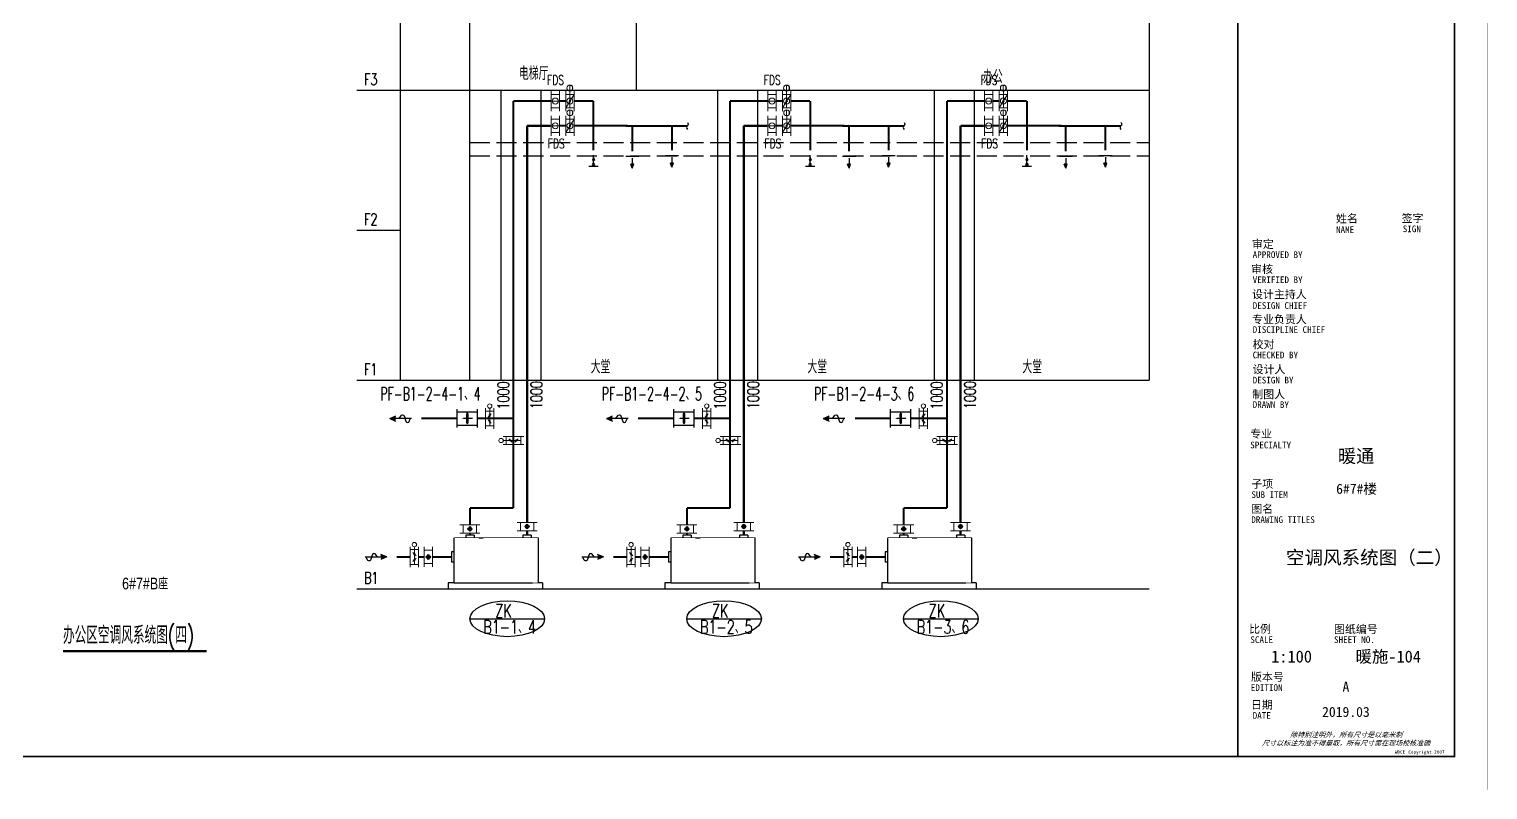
# Model space of a CAD drawing. Extents: x -778003 to -147913, y -2164908 to -814216.
# Drawn here: x -443770 to -400023, y -1169657 to -1146847 of the extents above; entities that cross this region are included whole.
import ezdxf
from ezdxf.enums import TextEntityAlignment as Align

# ---------------------------------------------------------------- set-up
doc = ezdxf.new("R2010")
doc.units = 0
doc.header["$LTSCALE"] = 1000
doc.header["$MEASUREMENT"] = 0
doc.linetypes.add('虚线B', pattern=[0.8, 0.6, -0.2])
doc.layers.get('0').update_dxf_attribs({"linetype": 'CONTINUOUS'})
for name, color, linetype in [('AC-DIM', 3, 'CONTINUOUS'), ('ACS_COM', 7, 'CONTINUOUS'), ('ACS_空调机组', 2, 'CONTINUOUS'), ('DIM_SYMB', 3, 'CONTINUOUS'), ('DUCT-排风标注', 3, 'CONTINUOUS'), ('EQUIP', 2, 'CONTINUOUS'), ('H-DIM-设备', 3, 'CONTINUOUS'), ('字', 7, 'CONTINUOUS')]:
    doc.layers.add(name, color=color, linetype=linetype)
for name, color, linetype, lineweight in [('ACS_FG_FL', 7, 'CONTINUOUS', 15), ('ACS_FG_FM', 7, 'CONTINUOUS', 15), ('H-辅助', 7, 'CONTINUOUS', 20)]:
    doc.layers.add(name, color=color, linetype=linetype, lineweight=lineweight)
doc.styles.add('$0$华文细黑', font='STXIHEI.TTF', dxfattribs={"height": 10})
doc.styles.add('GB-100', font='ROS', dxfattribs={"width": 0.8, "height": 300, "bigfont": 'JD'})
doc.styles.add('JD', font='ROMANS2.shx', dxfattribs={"width": 0.7, "bigfont": 'HZDF2.shx'})
doc.styles.add('华文细黑', font='STXIHEI.TTF', dxfattribs={"height": 10})

# ---------------------------------------------------------------- blocks, each defined once
blk = doc.blocks.new('3.5A')
at = {"layer": 'ACS_COM', "color": 4, "ltscale": 3}
for p, q in [((441886, 64577), (441886, 65128)), ((441886, 65048), (442496, 65048)), ((442496, 64576), (442496, 65127)), ((441886, 64654), (442496, 64654))]:
    blk.add_line(p, q, dxfattribs=at)
at = {"layer": 'ACS_COM'}
blk.add_line((442075, 64857), (442345, 64857), dxfattribs=at)
blk.add_lwpolyline([(442014, 64857, 0, 25, 0), (442075, 64857, 75, 75, 0)], format="xyseb", dxfattribs=at)
at = {"layer": 'ACS_COM', "color": 4, "ltscale": 3}
for centre, radius, start, end in [((442395, 64937), 231, 172.05, 180), ((442395, 64937), 231, 180, 187.95), ((442395, 64776), 231, 172.05, 180), ((442395, 64776), 231, 180, 187.95), ((442293, 64951), 128, 161.3686, 172.05), ((442293, 64923), 128, 187.95, 198.6314), ((442293, 64790), 128, 161.3686, 172.05), ((442230, 64973), 60.9, 140.8563, 161.3686), ((442230, 64901), 60.9, 198.6314, 219.1437), ((442230, 64812), 60.9, 140.8563, 161.3686), ((442190, 65005), 10.5, 90, 140.8563), ((442190, 64870), 10.5, 219.1437, 270), ((442190, 64844), 10.5, 90, 140.8563), ((442190, 65005), 10.5, 39.1437, 90), ((442190, 64870), 10.5, 270, 320.8563), ((442190, 64844), 10.5, 39.1437, 90), ((442151, 64973), 60.9, 18.6314, 39.1437), ((442151, 64901), 60.9, 320.8563, 341.3686), ((442151, 64812), 60.9, 18.6314, 39.1437), ((442088, 64951), 128, 7.95, 18.6314), ((442088, 64923), 128, 341.3686, 352.05), ((442088, 64790), 128, 7.95, 18.6314), ((441986, 64937), 231, 0, 7.95), ((441986, 64937), 231, 352.05, 0), ((441986, 64776), 231, 0, 7.95), ((441986, 64776), 231, 352.05, 0), ((442293, 64762), 128, 187.95, 198.6314), ((442230, 64740), 60.9, 198.6314, 219.1437), ((442190, 64708), 10.5, 219.1437, 270), ((442190, 64708), 10.5, 270, 320.8563), ((442151, 64740), 60.9, 320.8563, 341.3686), ((442088, 64762), 128, 341.3686, 352.05)]:
    blk.add_arc(centre, radius, start, end, dxfattribs=at)
blk = doc.blocks.new('WDCE Copyright200X')
at = {"const_width": 0.016}
blk.add_lwpolyline([(-10.6, 1.26, 1), (-11.4, 1.26, 1)], format="xyb", close=True, dxfattribs=at)
at = {"style": '华文细黑'}
for s, p in [('WDCE ', (-11.46, 0.5)), ('     Copyright ', (-3.51, 0.5))]:
    blk.add_text(s, height=1, dxfattribs=at).set_placement(p, align=Align.BOTTOM_RIGHT)
blk.add_text('c', height=0.6, dxfattribs=at).set_placement((-11.04, 1.35), align=Align.MIDDLE_CENTER)
blk.add_attdef('200X', text='', height=1, dxfattribs=at).set_placement((-0.45, 0.5), align=Align.BOTTOM_RIGHT)
blk = doc.blocks.new('A1')
for points, const_width in [([(-584266, -1025182), (-500166, -1025182), (-500166, -965782), (-584266, -965782)], 5), ([(-507666, -966782), (-581766, -966782), (-581766, -1024182), (-507666, -1024182)], 50), ([(-507666, -1024182), (-501166, -1024182), (-501166, -974132), (-507666, -974132)], 50)]:
    blk.add_lwpolyline(points, close=True, dxfattribs=dict(const_width=const_width))
at = {"const_width": 5}
for points in [[(-507416, -1002408), (-501416, -1002408)], [(-507416, -1013856), (-501416, -1013856), (-501416, -1007856), (-507416, -1007856), (-507416, -1013856)], [(-504916, -1007856), (-504916, -1013856)], [(-503166, -1007856), (-503166, -1013856)], [(-507416, -1008606), (-501416, -1008606)], [(-507416, -1009356), (-501416, -1009356)], [(-507416, -1010106), (-501416, -1010106)], [(-507416, -1010856), (-501416, -1010856)], [(-507416, -1011606), (-501416, -1011606)], [(-507416, -1012356), (-501416, -1012356)], [(-507416, -1013106), (-501416, -1013106)], [(-507416, -1014332), (-501416, -1014332), (-501416, -1023182), (-507416, -1023182), (-507416, -1014332)], [(-507416, -1015832), (-501416, -1015832)], [(-507416, -1016582), (-501416, -1016582)], [(-507416, -1020182), (-501416, -1020182)], [(-504916, -1020182), (-504916, -1021582)], [(-507416, -1021582), (-501416, -1021582)], [(-507416, -1022382), (-501416, -1022382)], [(-542216, -1025182), (-542216, -1024982)]]:
    blk.add_lwpolyline(points, dxfattribs=at)
at = {"xscale": 100, "yscale": 100, "zscale": 100}
blk.add_blockref('WDCE Copyright200X', (-501416, -1024182), dxfattribs=at).add_auto_attribs({'200X': '2007'})
at = {"style": '华文细黑'}
for s, height, p in [('姓名', 240, (-504717, -1007934)), ('签字', 240, (-502747, -1007925)), ('NAME', 200, (-504716, -1008286)), ('SIGN', 200, (-502716, -1008262)), ('审定', 240, (-507239, -1008701)), ('APPROVED BY', 200, (-507216, -1009038)), ('审核', 240, (-507262, -1009452)), ('VERIFIED BY', 200, (-507216, -1009790)), ('设计主持人', 240, (-507234, -1010206)), ('专业负责人', 240, (-507233, -1010956)), ('DESIGN CHIEF', 200, (-507216, -1010563)), ('DISCIPLINE CHIEF', 200, (-507216, -1011283)), ('校对', 240, (-507216, -1011706)), ('CHECKED BY', 200, (-507216, -1012045)), ('设计人', 240, (-507216, -1012456)), ('制图人', 240, (-507227, -1013206)), ('DESIGN BY', 200, (-507216, -1012799)), ('DRAWN BY', 200, (-507216, -1013532)), ('专业', 240, (-507289, -1014389)), ('SPECIALTY', 200, (-507289, -1014744)), ('SUB ITEM', 200, (-507254, -1016232)), ('子项', 240, (-507254, -1015890)), ('图名', 240, (-507257, -1016641)), ('DRAWING TITLES', 200, (-507257, -1016982)), ('比例', 240, (-507322, -1020240)), ('SCALE', 200, (-507285, -1020582)), ('SHEET NO.', 200, (-504777, -1020582)), ('图纸编号', 240, (-504777, -1020249)), ('版本号', 240, (-507267, -1021679)), ('EDITION', 200, (-507272, -1022021)), ('日期', 240, (-507267, -1022514)), ('DATE', 200, (-507216, -1022855))]:
    blk.add_text(s, height=height, dxfattribs=at).set_placement(p, align=Align.TOP_LEFT)
at = {"color": 4, "style": '华文细黑'}
for s, p in [('A', (-504420, -1022241)), ('2019.03', (-504420, -1022997))]:
    blk.add_text(s, height=300, dxfattribs=at).set_placement(p, align=Align.CENTER)
at = {"style": '华文细黑', "oblique": 20}
for s, p in [('除特别注明外，所有尺寸是以毫米制', (-504416, -1023532)), ('尺寸以标注为准不得量取，所有尺寸需在现场校核准确', (-504416, -1023782))]:
    blk.add_text(s, height=150, dxfattribs=at).set_placement(p, align=Align.MIDDLE_CENTER)

msp = doc.modelspace()

# ---------------------------------------------------------------- linework, layer by layer
for p, q in [((-430549.1, -1157376.2), (-430549.1, -1115075.7)), ((-433939.8, -1148676.1), (-432645.2, -1148676.1)), ((-432645.2, -1148676.1), (-430549.1, -1148676.1)), ((-429623.6, -1148676.1), (-429623.6, -1157376.2)), ((-428423.6, -1148676.1), (-428423.6, -1157376.2)), ((-423123.6, -1148676.1), (-423123.6, -1157376.2)), ((-421923.6, -1148676.1), (-421923.6, -1157376.2)), ((-416623.6, -1148676.1), (-416623.6, -1157376.2)), ((-415423.6, -1148676.1), (-415423.6, -1157376.2)), ((-433939.8, -1152876.1), (-432645.2, -1152876.1)), ((-433939.8, -1157376.2), (-432645.2, -1157376.2)), ((-433939.8, -1163626.2), (-432645.2, -1163626.2))]:
    msp.add_line(p, q)
at = {"linetype": 'Continuous'}
for p, q in [((-425480.3, -1150670.5), (-425873.1, -1150670.5)), ((-425636.1, -1150896.4), (-425726.2, -1150896.4)), ((-425681.2, -1151016.5), (-425726.2, -1150896.4)), ((-425681.2, -1150716.4), (-425681.2, -1151016.5)), ((-425681.2, -1151016.5), (-425636.1, -1150896.4)), ((-425681.2, -1151016.5), (-425636.1, -1150896.4)), ((-424293.1, -1150642.2), (-424685.8, -1150642.2)), ((-424493.9, -1150988.1), (-424539, -1150868.1)), ((-424448.9, -1150868.1), (-424539, -1150868.1)), ((-424493.9, -1150688), (-424493.9, -1150988.1)), ((-424493.9, -1150988.1), (-424448.9, -1150868.1)), ((-424493.9, -1150988.1), (-424448.9, -1150868.1)), ((-418980.3, -1150670.5), (-419373.1, -1150670.5)), ((-419136.1, -1150896.4), (-419226.2, -1150896.4)), ((-419181.2, -1151016.5), (-419226.2, -1150896.4)), ((-419181.2, -1150716.4), (-419181.2, -1151016.5)), ((-419181.2, -1151016.5), (-419136.1, -1150896.4)), ((-419181.2, -1151016.5), (-419136.1, -1150896.4)), ((-417793.1, -1150642.2), (-418185.8, -1150642.2)), ((-417993.9, -1150988.1), (-418039, -1150868.1)), ((-417948.9, -1150868.1), (-418039, -1150868.1)), ((-417993.9, -1150688), (-417993.9, -1150988.1)), ((-417993.9, -1150988.1), (-417948.9, -1150868.1)), ((-417993.9, -1150988.1), (-417948.9, -1150868.1)), ((-412480.3, -1150670.5), (-412873.1, -1150670.5)), ((-412636.1, -1150896.4), (-412726.2, -1150896.4)), ((-412681.2, -1151016.5), (-412726.2, -1150896.4)), ((-412681.2, -1150716.4), (-412681.2, -1151016.5)), ((-412681.2, -1151016.5), (-412636.1, -1150896.4)), ((-412681.2, -1151016.5), (-412636.1, -1150896.4)), ((-411293.1, -1150642.2), (-411685.8, -1150642.2)), ((-411493.9, -1150988.1), (-411539, -1150868.1)), ((-411448.9, -1150868.1), (-411539, -1150868.1)), ((-411493.9, -1150688), (-411493.9, -1150988.1)), ((-411493.9, -1150988.1), (-411448.9, -1150868.1)), ((-411493.9, -1150988.1), (-411448.9, -1150868.1))]:
    msp.add_line(p, q, dxfattribs=at)
at = {"color": 5}
for p, q in [((-432603.5, -1158422.6), (-432569.4, -1158414.1)), ((-432569.4, -1158414.1), (-432535.4, -1158425.4)), ((-426103.5, -1158422.6), (-426069.4, -1158414.1)), ((-426069.4, -1158414.1), (-426035.4, -1158425.4)), ((-419603.5, -1158422.6), (-419569.4, -1158414.1)), ((-419569.4, -1158414.1), (-419535.4, -1158425.4)), ((-432952.1, -1158520.2), (-432779.3, -1158599.6)), ((-432948.2, -1158520.2), (-432775.3, -1158440.9)), ((-432305.2, -1158520.2), (-432948.2, -1158520.2)), ((-432674.1, -1158520.2), (-432603.5, -1158422.6)), ((-432535.4, -1158425.4), (-432505.7, -1158496.4)), ((-432505.7, -1158496.4), (-432503.5, -1158511.4)), ((-432503.5, -1158511.4), (-432488.3, -1158561.6)), ((-432488.3, -1158561.6), (-432453.1, -1158631.3)), ((-432453.1, -1158631.3), (-432416.2, -1158639.8)), ((-432416.2, -1158639.8), (-432387.8, -1158628.4)), ((-432387.8, -1158628.4), (-432373.6, -1158608.6)), ((-432373.6, -1158608.6), (-432339.4, -1158532.6)), ((-432339.4, -1158532.6), (-432336.9, -1158520.2)), ((-426452.1, -1158520.2), (-426279.3, -1158599.6)), ((-426448.2, -1158520.2), (-426275.3, -1158440.9)), ((-425805.2, -1158520.2), (-426448.2, -1158520.2)), ((-426174.1, -1158520.2), (-426103.5, -1158422.6)), ((-426035.4, -1158425.4), (-426005.7, -1158496.4)), ((-426005.7, -1158496.4), (-426003.5, -1158511.4)), ((-426003.5, -1158511.4), (-425988.3, -1158561.6)), ((-425988.3, -1158561.6), (-425953.1, -1158631.3)), ((-425953.1, -1158631.3), (-425916.2, -1158639.8)), ((-425916.2, -1158639.8), (-425887.8, -1158628.4)), ((-425887.8, -1158628.4), (-425873.6, -1158608.6)), ((-425873.6, -1158608.6), (-425839.4, -1158532.6)), ((-425839.4, -1158532.6), (-425836.9, -1158520.2)), ((-419952.1, -1158520.2), (-419779.3, -1158599.6)), ((-419948.2, -1158520.2), (-419775.3, -1158440.9)), ((-419305.2, -1158520.2), (-419948.2, -1158520.2)), ((-419674.1, -1158520.2), (-419603.5, -1158422.6)), ((-419535.4, -1158425.4), (-419505.7, -1158496.4)), ((-419505.7, -1158496.4), (-419503.5, -1158511.4)), ((-419503.5, -1158511.4), (-419488.3, -1158561.6)), ((-419488.3, -1158561.6), (-419453.1, -1158631.3)), ((-419453.1, -1158631.3), (-419416.2, -1158639.8)), ((-419416.2, -1158639.8), (-419387.8, -1158628.4)), ((-419387.8, -1158628.4), (-419373.6, -1158608.6)), ((-419373.6, -1158608.6), (-419339.4, -1158532.6)), ((-419339.4, -1158532.6), (-419336.9, -1158520.2))]:
    msp.add_line(p, q, dxfattribs=at)
at = {"color": 3}
for p, q in [((-433694.7, -1162675.1), (-433051.7, -1162675.1)), ((-433660.5, -1162687.4), (-433663, -1162675.1)), ((-433626.3, -1162763.4), (-433660.5, -1162687.4)), ((-433612.1, -1162783.3), (-433626.3, -1162763.4)), ((-433583.7, -1162794.6), (-433612.1, -1162783.3)), ((-433546.8, -1162786.1), (-433583.7, -1162794.6)), ((-433511.5, -1162716.5), (-433546.8, -1162786.1)), ((-433496.4, -1162666.2), (-433511.5, -1162716.5)), ((-433494.2, -1162651.3), (-433496.4, -1162666.2)), ((-433464.5, -1162580.2), (-433494.2, -1162651.3)), ((-433430.4, -1162568.9), (-433464.5, -1162580.2)), ((-433396.4, -1162577.4), (-433430.4, -1162568.9)), ((-433325.8, -1162675.1), (-433396.4, -1162577.4)), ((-433051.7, -1162675.1), (-433224.6, -1162595.7)), ((-433047.7, -1162675.1), (-433220.6, -1162754.4)), ((-427194.7, -1162675.1), (-426551.7, -1162675.1)), ((-427160.5, -1162687.4), (-427163, -1162675.1)), ((-427126.3, -1162763.4), (-427160.5, -1162687.4)), ((-427112.1, -1162783.3), (-427126.3, -1162763.4)), ((-427083.7, -1162794.6), (-427112.1, -1162783.3)), ((-427046.8, -1162786.1), (-427083.7, -1162794.6)), ((-427011.5, -1162716.5), (-427046.8, -1162786.1)), ((-426996.4, -1162666.2), (-427011.5, -1162716.5)), ((-426994.2, -1162651.3), (-426996.4, -1162666.2)), ((-426964.5, -1162580.2), (-426994.2, -1162651.3)), ((-426930.4, -1162568.9), (-426964.5, -1162580.2)), ((-426896.4, -1162577.4), (-426930.4, -1162568.9)), ((-426825.8, -1162675.1), (-426896.4, -1162577.4)), ((-426551.7, -1162675.1), (-426724.6, -1162595.7)), ((-426547.7, -1162675.1), (-426720.6, -1162754.4)), ((-420694.7, -1162675.1), (-420051.7, -1162675.1)), ((-420660.5, -1162687.4), (-420663, -1162675.1)), ((-420626.3, -1162763.4), (-420660.5, -1162687.4)), ((-420612.1, -1162783.3), (-420626.3, -1162763.4)), ((-420583.7, -1162794.6), (-420612.1, -1162783.3)), ((-420546.8, -1162786.1), (-420583.7, -1162794.6)), ((-420511.5, -1162716.5), (-420546.8, -1162786.1)), ((-420496.4, -1162666.2), (-420511.5, -1162716.5)), ((-420494.2, -1162651.3), (-420496.4, -1162666.2)), ((-420464.5, -1162580.2), (-420494.2, -1162651.3)), ((-420430.4, -1162568.9), (-420464.5, -1162580.2)), ((-420396.4, -1162577.4), (-420430.4, -1162568.9)), ((-420325.8, -1162675.1), (-420396.4, -1162577.4)), ((-420051.7, -1162675.1), (-420224.6, -1162595.7)), ((-420047.7, -1162675.1), (-420220.6, -1162754.4))]:
    msp.add_line(p, q, dxfattribs=at)
msp.add_lwpolyline([(-481625.2, -1111254.7), (-401025.2, -1111254.7), (-401025.2, -1168654.7), (-481625.2, -1168654.7)], close=True)
at = {"color": 3, "const_width": 69}
for points in [[(-432340.4, -1162675.1), (-432752, -1162675.1)], [(-431923.4, -1162675.1), (-432091.6, -1162675.1)], [(-431100.1, -1162675.1), (-431673.4, -1162675.1)], [(-425840.4, -1162675.1), (-426252, -1162675.1)], [(-425423.4, -1162675.1), (-425591.6, -1162675.1)], [(-424600.1, -1162675.1), (-425173.4, -1162675.1)], [(-419340.4, -1162675.1), (-419752, -1162675.1)], [(-418923.4, -1162675.1), (-419091.6, -1162675.1)], [(-418100.1, -1162675.1), (-418673.4, -1162675.1)]]:
    msp.add_lwpolyline(points, dxfattribs=at)
at = {"linetype": 'Continuous'}
for points in [[(-425636.1, -1150896.4), (-425681.2, -1151016.5), (-425726.2, -1150896.4)], [(-424448.9, -1150868.1), (-424493.9, -1150988.1), (-424539, -1150868.1)], [(-419136.1, -1150896.4), (-419181.2, -1151016.5), (-419226.2, -1150896.4)], [(-417948.9, -1150868.1), (-417993.9, -1150988.1), (-418039, -1150868.1)], [(-412636.1, -1150896.4), (-412681.2, -1151016.5), (-412726.2, -1150896.4)], [(-411448.9, -1150868.1), (-411493.9, -1150988.1), (-411539, -1150868.1)]]:
    msp.add_solid(points, dxfattribs=at)
at = {"color": 5}
for points in [[(-432775.3, -1158440.9), (-432948.2, -1158520.2), (-432779.3, -1158599.6)], [(-426275.3, -1158440.9), (-426448.2, -1158520.2), (-426279.3, -1158599.6)], [(-419775.3, -1158440.9), (-419948.2, -1158520.2), (-419779.3, -1158599.6)]]:
    msp.add_solid(points, dxfattribs=at)
at = {"color": 3}
for points in [[(-433224.6, -1162595.7), (-433051.7, -1162675.1), (-433220.6, -1162754.4)], [(-426724.6, -1162595.7), (-426551.7, -1162675.1), (-426720.6, -1162754.4)], [(-420224.6, -1162595.7), (-420051.7, -1162675.1), (-420220.6, -1162754.4)]]:
    msp.add_solid(points, dxfattribs=at)
at = {"layer": 'AC-DIM'}
for p, q in [((-426983.7, -1150960.4), (-426708.8, -1150960.4)), ((-426845, -1150695.7), (-426876.5, -1150779.7)), ((-426845, -1150695.7), (-426876.5, -1150779.7)), ((-426876.5, -1150779.7), (-426813.5, -1150779.7)), ((-426846.3, -1150949), (-426846.3, -1150621.5)), ((-426845, -1150695.7), (-426813.5, -1150779.7)), ((-420483.7, -1150960.4), (-420208.8, -1150960.4)), ((-420345, -1150695.7), (-420376.5, -1150779.7)), ((-420345, -1150695.7), (-420376.5, -1150779.7)), ((-420376.5, -1150779.7), (-420313.5, -1150779.7)), ((-420346.3, -1150949), (-420346.3, -1150621.5)), ((-420345, -1150695.7), (-420313.5, -1150779.7)), ((-413983.7, -1150960.4), (-413708.8, -1150960.4)), ((-413845, -1150695.7), (-413876.5, -1150779.7)), ((-413845, -1150695.7), (-413876.5, -1150779.7)), ((-413876.5, -1150779.7), (-413813.5, -1150779.7)), ((-413846.3, -1150949), (-413846.3, -1150621.5)), ((-413845, -1150695.7), (-413813.5, -1150779.7))]:
    msp.add_line(p, q, dxfattribs=at)
for centre, start, end in [((-426845.9, -1150911.9), 88.0773, 271.9227), ((-426844.7, -1150911.9), 268.0773, 91.9227), ((-420345.9, -1150911.9), 88.0773, 271.9227), ((-420344.7, -1150911.9), 268.0773, 91.9227), ((-413845.9, -1150911.9), 88.0773, 271.9227), ((-413844.7, -1150911.9), 268.0773, 91.9227)]:
    msp.add_arc(centre, 37.1, start, end, dxfattribs=at)
for points in [[(-426876.5, -1150779.7), (-426845, -1150695.7), (-426813.5, -1150779.7)], [(-420376.5, -1150779.7), (-420345, -1150695.7), (-420313.5, -1150779.7)], [(-413876.5, -1150779.7), (-413845, -1150695.7), (-413813.5, -1150779.7)]]:
    msp.add_solid(points, dxfattribs=at)
at = {"layer": 'ACS_COM'}
for p, q in [((-432645.2, -1115075.7), (-432645.2, -1157376.2)), ((-410176.6, -1115075.7), (-410176.6, -1157376.2)), ((-425566.2, -1145117.6), (-425566.2, -1148676.1)), ((-430549.1, -1148676.1), (-410176.6, -1148676.1)), ((-430549.1, -1148676.1), (-410176.6, -1148676.1)), ((-432645.2, -1157376.2), (-410176.6, -1157376.2)), ((-432645.2, -1163626.2), (-410176.6, -1163626.3)), ((-431030.1, -1163454.8), (-431201.5, -1163454.8)), ((-431201.5, -1163454.8), (-431201.5, -1163626.2)), ((-431030.1, -1163454.8), (-431201.5, -1163454.8)), ((-431201.5, -1163454.8), (-431201.5, -1163626.2)), ((-428371.4, -1163454.8), (-428495, -1163454.8)), ((-428371.4, -1163454.8), (-428371.4, -1163626.2)), ((-428371.4, -1163454.8), (-428371.4, -1163626.2)), ((-424530.1, -1163454.8), (-424701.5, -1163454.8)), ((-424701.5, -1163454.8), (-424701.5, -1163626.2)), ((-424530.1, -1163454.8), (-424701.5, -1163454.8)), ((-424701.5, -1163454.8), (-424701.5, -1163626.2)), ((-421871.4, -1163454.8), (-421995, -1163454.8)), ((-421871.4, -1163454.8), (-421871.4, -1163626.2)), ((-421871.4, -1163454.8), (-421871.4, -1163626.2)), ((-418030.1, -1163454.8), (-418201.5, -1163454.8)), ((-418201.5, -1163454.8), (-418201.5, -1163626.2)), ((-418030.1, -1163454.8), (-418201.5, -1163454.8)), ((-418201.5, -1163454.8), (-418201.5, -1163626.2)), ((-415371.4, -1163454.8), (-415495, -1163454.8)), ((-415371.4, -1163454.8), (-415371.4, -1163626.2)), ((-415371.4, -1163454.8), (-415371.4, -1163626.2))]:
    msp.add_line(p, q, dxfattribs=at)
at = {"layer": 'ACS_COM', "linetype": '虚线B'}
for p, q in [((-430549.1, -1150249.7), (-410176.6, -1150249.7)), ((-430549.1, -1150249.8), (-410176.6, -1150249.8)), ((-430549.1, -1150643.8), (-410176.6, -1150643.8)), ((-430549.1, -1150643.8), (-410176.6, -1150643.8))]:
    msp.add_line(p, q, dxfattribs=at)
at = {"layer": 'ACS_COM', "color": 5, "const_width": 60}
for points in [[(-429246, -1149002.4), (-429246, -1161205.3)], [(-428115.5, -1149002.4), (-429246, -1149002.4)], [(-427865.5, -1149002.4), (-427678.1, -1149002.4)], [(-427428.1, -1149002.4), (-426852.9, -1149002.4)], [(-426845, -1149002.4), (-426845, -1149002.4), (-426845, -1150481.9)], [(-422746, -1149002.4), (-422746, -1161205.3)], [(-421615.5, -1149002.4), (-422746, -1149002.4)], [(-421365.5, -1149002.4), (-421178.1, -1149002.4)], [(-420928.1, -1149002.4), (-420352.9, -1149002.4)], [(-420345, -1149002.4), (-420345, -1149002.4), (-420345, -1150481.9)], [(-416246, -1149002.4), (-416246, -1161205.3)], [(-415115.5, -1149002.4), (-416246, -1149002.4)], [(-414865.5, -1149002.4), (-414678.1, -1149002.4)], [(-414428.1, -1149002.4), (-413852.9, -1149002.4)], [(-413845, -1149002.4), (-413845, -1149002.4), (-413845, -1150481.9)], [(-429246, -1158300.5), (-429246, -1159848.3)], [(-422746, -1158300.5), (-422746, -1161205.3)], [(-416246, -1158300.5), (-416246, -1159848.3)], [(-432005.4, -1158520.2), (-431608.3, -1158520.2)], [(-431608.3, -1158520.2), (-430934.8, -1158520.2)], [(-429254.1, -1158520.2), (-430324.8, -1158520.2)], [(-425505.4, -1158520.2), (-425108.3, -1158520.2)], [(-425108.3, -1158520.2), (-424434.8, -1158520.2)], [(-422754.1, -1158520.2), (-423824.8, -1158520.2)], [(-419005.4, -1158520.2), (-418608.3, -1158520.2)], [(-418608.3, -1158520.2), (-417934.8, -1158520.2)], [(-416254.1, -1158520.2), (-417324.8, -1158520.2)], [(-430550.4, -1161205.3), (-430550.4, -1161709)], [(-429246, -1161205.3), (-430550.4, -1161205.3)], [(-424042.3, -1161205.3), (-424042.3, -1161709)], [(-422737.9, -1161205.3), (-424042.3, -1161205.3)], [(-417542.3, -1161205.3), (-417542.3, -1161709)], [(-416237.9, -1161205.3), (-417542.3, -1161205.3)], [(-430550.4, -1162024.9), (-430550.4, -1161959)], [(-424042.3, -1162024.9), (-424042.3, -1161959)], [(-417542.3, -1162024.9), (-417542.3, -1161959)]]:
    msp.add_lwpolyline(points, dxfattribs=at)
at = {"layer": 'ACS_COM', "color": 2}
for points, const_width in [([(-428837.3, -1161087.4), (-428837.3, -1149745.3)], 69), ([(-428837.3, -1149745.3), (-428142.3, -1149745.4)], 68.6), ([(-427867.3, -1149745.4), (-427674.7, -1149745.4)], 60), ([(-427424.7, -1149745.3), (-424030.2, -1149746.7)], 60), ([(-425681.2, -1149745.5), (-425681.2, -1150510.2)], 60), ([(-424493.9, -1149745.8), (-424493.9, -1150481.9)], 60), ([(-422337.3, -1161087.4), (-422337.3, -1149745.3)], 69), ([(-422337.3, -1149745.3), (-421642.3, -1149745.4)], 68.6), ([(-421367.3, -1149745.4), (-421174.7, -1149745.4)], 60), ([(-420924.7, -1149745.3), (-417530.2, -1149746.7)], 60), ([(-419181.2, -1149745.5), (-419181.2, -1150510.2)], 60), ([(-417993.9, -1149745.8), (-417993.9, -1150481.9)], 60), ([(-415837.3, -1161087.4), (-415837.3, -1149745.3)], 69), ([(-415837.3, -1149745.3), (-415142.3, -1149745.4)], 68.6), ([(-414867.3, -1149745.4), (-414674.7, -1149745.4)], 60), ([(-414424.7, -1149745.3), (-411030.2, -1149746.7)], 60), ([(-412681.2, -1149745.5), (-412681.2, -1150510.2)], 60), ([(-411493.9, -1149745.8), (-411493.9, -1150481.9)], 60), ([(-428837.3, -1161636.6), (-428837.3, -1161039.1)], 69), ([(-422337.3, -1161636.6), (-422337.3, -1161087.4)], 69), ([(-415837.3, -1161636.6), (-415837.3, -1161087.4)], 69), ([(-428837.3, -1162024.9), (-428837.3, -1161886.6)], 69), ([(-422337.3, -1162024.9), (-422337.3, -1161886.6)], 69), ([(-415837.3, -1162024.9), (-415837.3, -1161886.6)], 69)]:
    msp.add_lwpolyline(points, dxfattribs=dict(at, const_width=const_width))
for centre in [(-424503.9, -1149980.7), (-424503.9, -1149980.7), (-418003.9, -1149980.7), (-418003.9, -1149980.7), (-411503.9, -1149980.7), (-411503.9, -1149980.7)]:
    msp.add_arc(centre, 10, 0, 90, dxfattribs=at)
at = {"layer": 'ACS_FG_FL'}
for p, q in [((-428115.5, -1148702.4), (-428115.5, -1149302.4)), ((-427865.5, -1148702.4), (-427865.5, -1149302.4)), ((-427678.1, -1148702.4), (-427678.1, -1149302.4)), ((-427428.1, -1148702.4), (-427428.1, -1149302.4)), ((-421615.5, -1148702.4), (-421615.5, -1149302.4)), ((-421365.5, -1148702.4), (-421365.5, -1149302.4)), ((-421178.1, -1148702.4), (-421178.1, -1149302.4)), ((-420928.1, -1148702.4), (-420928.1, -1149302.4)), ((-415115.5, -1148702.4), (-415115.5, -1149302.4)), ((-414865.5, -1148702.4), (-414865.5, -1149302.4)), ((-414678.1, -1148702.4), (-414678.1, -1149302.4)), ((-414428.1, -1148702.4), (-414428.1, -1149302.4)), ((-428115.5, -1148802.4), (-427865.5, -1148802.4)), ((-428115.5, -1149202.4), (-427865.5, -1149202.4)), ((-427678.1, -1148802.4), (-427428.1, -1148802.4)), ((-427678.1, -1149202.4), (-427428.1, -1149202.4)), ((-421615.5, -1148802.4), (-421365.5, -1148802.4)), ((-421615.5, -1149202.4), (-421365.5, -1149202.4)), ((-421178.1, -1148802.4), (-420928.1, -1148802.4)), ((-421178.1, -1149202.4), (-420928.1, -1149202.4)), ((-415115.5, -1148802.4), (-414865.5, -1148802.4)), ((-415115.5, -1149202.4), (-414865.5, -1149202.4)), ((-414678.1, -1148802.4), (-414428.1, -1148802.4)), ((-414678.1, -1149202.4), (-414428.1, -1149202.4)), ((-428117.3, -1149445.4), (-428117.3, -1150045.4)), ((-428117.3, -1149545.4), (-427867.3, -1149545.4)), ((-427867.3, -1149445.4), (-427867.3, -1150045.4)), ((-427674.7, -1149445.4), (-427674.7, -1150045.4)), ((-427674.7, -1149545.4), (-427424.7, -1149545.4)), ((-427424.7, -1149445.4), (-427424.7, -1150045.4)), ((-421617.3, -1149445.4), (-421617.3, -1150045.4)), ((-421617.3, -1149545.4), (-421367.3, -1149545.4)), ((-421367.3, -1149445.4), (-421367.3, -1150045.4)), ((-421174.7, -1149445.4), (-421174.7, -1150045.4)), ((-421174.7, -1149545.4), (-420924.7, -1149545.4)), ((-420924.7, -1149445.4), (-420924.7, -1150045.4)), ((-415117.3, -1149445.4), (-415117.3, -1150045.4)), ((-415117.3, -1149545.4), (-414867.3, -1149545.4)), ((-414867.3, -1149445.4), (-414867.3, -1150045.4)), ((-414674.7, -1149445.4), (-414674.7, -1150045.4)), ((-414674.7, -1149545.4), (-414424.7, -1149545.4)), ((-414424.7, -1149445.4), (-414424.7, -1150045.4)), ((-428117.3, -1149945.4), (-427867.3, -1149945.4)), ((-427674.7, -1149945.4), (-427424.7, -1149945.4)), ((-421617.3, -1149945.4), (-421367.3, -1149945.4)), ((-421174.7, -1149945.4), (-420924.7, -1149945.4)), ((-415117.3, -1149945.4), (-414867.3, -1149945.4)), ((-414674.7, -1149945.4), (-414424.7, -1149945.4)), ((-430250.4, -1161709), (-430850.4, -1161709)), ((-430750.4, -1161959), (-430750.4, -1161709)), ((-430350.4, -1161959), (-430350.4, -1161709)), ((-428537.3, -1161636.6), (-429137.3, -1161636.6)), ((-428537.3, -1161886.6), (-429137.3, -1161886.6)), ((-429037.3, -1161886.6), (-429037.3, -1161636.6)), ((-428637.3, -1161886.6), (-428637.3, -1161636.6)), ((-423742.3, -1161709), (-424342.3, -1161709)), ((-424242.3, -1161959), (-424242.3, -1161709)), ((-423842.3, -1161959), (-423842.3, -1161709)), ((-422037.3, -1161636.6), (-422637.3, -1161636.6)), ((-422037.3, -1161886.6), (-422637.3, -1161886.6)), ((-422537.3, -1161886.6), (-422537.3, -1161636.6)), ((-422137.3, -1161886.6), (-422137.3, -1161636.6)), ((-417242.3, -1161709), (-417842.3, -1161709)), ((-417742.3, -1161959), (-417742.3, -1161709)), ((-417342.3, -1161959), (-417342.3, -1161709)), ((-415537.3, -1161636.6), (-416137.3, -1161636.6)), ((-415537.3, -1161886.6), (-416137.3, -1161886.6)), ((-416037.3, -1161886.6), (-416037.3, -1161636.6)), ((-415637.3, -1161886.6), (-415637.3, -1161636.6)), ((-430250.4, -1161959), (-430850.4, -1161959)), ((-423742.3, -1161959), (-424342.3, -1161959)), ((-417242.3, -1161959), (-417842.3, -1161959)), ((-431923.4, -1162375.1), (-431923.4, -1162975.1)), ((-431673.4, -1162475.1), (-431923.4, -1162475.1)), ((-431673.4, -1162375.1), (-431673.4, -1162975.1)), ((-425423.4, -1162375.1), (-425423.4, -1162975.1)), ((-425173.4, -1162475.1), (-425423.4, -1162475.1)), ((-425173.4, -1162375.1), (-425173.4, -1162975.1)), ((-418923.4, -1162375.1), (-418923.4, -1162975.1)), ((-418673.4, -1162475.1), (-418923.4, -1162475.1)), ((-418673.4, -1162375.1), (-418673.4, -1162975.1)), ((-431673.4, -1162875.1), (-431923.4, -1162875.1)), ((-425173.4, -1162875.1), (-425423.4, -1162875.1)), ((-418673.4, -1162875.1), (-418923.4, -1162875.1))]:
    msp.add_line(p, q, dxfattribs=at)
at = {"layer": 'ACS_FG_FL', "color": 1}
for p, q in [((-430082.6, -1158212.6), (-430082.6, -1158827.8)), ((-430082.6, -1158299), (-429833.7, -1158299)), ((-430007, -1158480.6), (-429909.3, -1158382.9)), ((-429958.2, -1158299), (-429958.2, -1158212.6)), ((-429958.2, -1158299), (-429958.2, -1158741.4)), ((-429833.7, -1158212.6), (-429833.7, -1158827.8)), ((-423574.5, -1158212.6), (-423574.5, -1158827.8)), ((-423574.5, -1158299), (-423325.6, -1158299)), ((-423498.9, -1158480.6), (-423401.2, -1158382.9)), ((-423450.1, -1158299), (-423450.1, -1158212.6)), ((-423450.1, -1158299), (-423450.1, -1158741.4)), ((-423325.6, -1158212.6), (-423325.6, -1158827.8)), ((-417074.5, -1158212.6), (-417074.5, -1158827.8)), ((-417074.5, -1158299), (-416825.6, -1158299)), ((-416998.9, -1158480.6), (-416901.2, -1158382.9)), ((-416950.1, -1158299), (-416950.1, -1158212.6)), ((-416950.1, -1158299), (-416950.1, -1158741.4)), ((-416825.6, -1158212.6), (-416825.6, -1158827.8)), ((-430082.6, -1158741.4), (-429833.7, -1158741.4)), ((-430007, -1158559.8), (-429909.3, -1158657.6)), ((-423574.5, -1158741.4), (-423325.6, -1158741.4)), ((-423498.9, -1158559.8), (-423401.2, -1158657.6)), ((-417074.5, -1158741.4), (-416825.6, -1158741.4)), ((-416998.9, -1158559.8), (-416901.2, -1158657.6)), ((-429553.6, -1159057.5), (-428938.4, -1159057.5)), ((-429467.2, -1159181.9), (-429553.6, -1159181.9)), ((-429467.2, -1159306.3), (-429467.2, -1159057.5)), ((-429467.2, -1159181.9), (-429024.8, -1159181.9)), ((-429285.6, -1159230.8), (-429383.4, -1159133)), ((-429206.4, -1159230.8), (-429108.7, -1159133)), ((-429024.8, -1159306.3), (-429024.8, -1159057.5)), ((-423045.5, -1159057.5), (-422430.3, -1159057.5)), ((-422959.1, -1159181.9), (-423045.5, -1159181.9)), ((-422959.1, -1159306.3), (-422959.1, -1159057.5)), ((-422959.1, -1159181.9), (-422516.7, -1159181.9)), ((-422777.5, -1159230.8), (-422875.3, -1159133)), ((-422698.3, -1159230.8), (-422600.6, -1159133)), ((-422516.7, -1159306.3), (-422516.7, -1159057.5)), ((-416545.5, -1159057.5), (-415930.3, -1159057.5)), ((-416459.1, -1159181.9), (-416545.5, -1159181.9)), ((-416459.1, -1159306.3), (-416459.1, -1159057.5)), ((-416459.1, -1159181.9), (-416016.7, -1159181.9)), ((-416277.5, -1159230.8), (-416375.3, -1159133)), ((-416198.3, -1159230.8), (-416100.6, -1159133)), ((-416016.7, -1159306.3), (-416016.7, -1159057.5)), ((-429553.6, -1159306.3), (-428938.4, -1159306.3)), ((-423045.5, -1159306.3), (-422430.3, -1159306.3)), ((-416545.5, -1159306.3), (-415930.3, -1159306.3)), ((-432340.4, -1162367.5), (-432340.4, -1162982.6)), ((-432091.6, -1162453.9), (-432340.4, -1162453.9)), ((-432167.2, -1162635.5), (-432264.9, -1162537.7)), ((-432167.2, -1162714.7), (-432264.9, -1162812.4)), ((-432216, -1162453.9), (-432216, -1162367.5)), ((-432216, -1162453.9), (-432216, -1162896.2)), ((-432091.6, -1162367.5), (-432091.6, -1162982.6)), ((-425840.4, -1162367.5), (-425840.4, -1162982.6)), ((-425591.6, -1162453.9), (-425840.4, -1162453.9)), ((-425667.2, -1162635.5), (-425764.9, -1162537.7)), ((-425667.2, -1162714.7), (-425764.9, -1162812.4)), ((-425716, -1162453.9), (-425716, -1162367.5)), ((-425716, -1162453.9), (-425716, -1162896.2)), ((-425591.6, -1162367.5), (-425591.6, -1162982.6)), ((-419340.4, -1162367.5), (-419340.4, -1162982.6)), ((-419091.6, -1162453.9), (-419340.4, -1162453.9)), ((-419167.2, -1162635.5), (-419264.9, -1162537.7)), ((-419167.2, -1162714.7), (-419264.9, -1162812.4)), ((-419216, -1162453.9), (-419216, -1162367.5)), ((-419216, -1162453.9), (-419216, -1162896.2)), ((-419091.6, -1162367.5), (-419091.6, -1162982.6)), ((-432091.6, -1162896.2), (-432340.4, -1162896.2)), ((-425591.6, -1162896.2), (-425840.4, -1162896.2)), ((-419091.6, -1162896.2), (-419340.4, -1162896.2))]:
    msp.add_line(p, q, dxfattribs=at)
at = {"layer": 'ACS_FG_FL', "color": 1, "const_width": 34.6}
for points in [[(-429975.4, -1158431.8, 1), (-429940.9, -1158431.8, 1)], [(-423467.3, -1158431.8, 1), (-423432.8, -1158431.8, 1)], [(-416967.3, -1158431.8, 1), (-416932.8, -1158431.8, 1)], [(-429975.4, -1158608.7, 1), (-429940.9, -1158608.7, 1)], [(-423467.3, -1158608.7, 1), (-423432.8, -1158608.7, 1)], [(-416967.3, -1158608.7, 1), (-416932.8, -1158608.7, 1)], [(-429334.5, -1159199.2, 1), (-429334.5, -1159164.6, 1)], [(-429157.6, -1159199.2, 1), (-429157.6, -1159164.6, 1)], [(-422826.4, -1159199.2, 1), (-422826.4, -1159164.6, 1)], [(-422649.4, -1159199.2, 1), (-422649.4, -1159164.6, 1)], [(-416326.4, -1159199.2, 1), (-416326.4, -1159164.6, 1)], [(-416149.4, -1159199.2, 1), (-416149.4, -1159164.6, 1)], [(-432198.8, -1162586.6, -1), (-432233.3, -1162586.6, -1)], [(-432198.8, -1162763.5, -1), (-432233.3, -1162763.5, -1)], [(-425698.8, -1162586.6, -1), (-425733.3, -1162586.6, -1)], [(-425698.8, -1162763.5, -1), (-425733.3, -1162763.5, -1)], [(-419198.8, -1162586.6, -1), (-419233.3, -1162586.6, -1)], [(-419198.8, -1162763.5, -1), (-419233.3, -1162763.5, -1)]]:
    msp.add_lwpolyline(points, format="xyb", close=True, dxfattribs=at)
at = {"layer": 'ACS_FG_FL', "color": 1}
for centre in [(-429958.2, -1158147.8), (-423450.1, -1158147.8), (-416950.1, -1158147.8), (-429618.4, -1159181.9), (-423110.3, -1159181.9), (-416610.3, -1159181.9), (-432216, -1162302.7), (-425716, -1162302.7), (-419216, -1162302.7)]:
    msp.add_circle(centre, 64.8, dxfattribs=at)
at = {"layer": 'ACS_FG_FM'}
for p, q in [((-427553.1, -1148802.4), (-427553.1, -1148702.4)), ((-421053.1, -1148802.4), (-421053.1, -1148702.4)), ((-414553.1, -1148802.4), (-414553.1, -1148702.4)), ((-427865.5, -1149002.4), (-428115.5, -1149002.4)), ((-427895.2, -1149002.4), (-428085.7, -1149002.4)), ((-427678.1, -1149202.4), (-427428.1, -1148802.4)), ((-427553.1, -1148802.4), (-427553.1, -1149202.4)), ((-421365.5, -1149002.4), (-421615.5, -1149002.4)), ((-421395.2, -1149002.4), (-421585.7, -1149002.4)), ((-421178.1, -1149202.4), (-420928.1, -1148802.4)), ((-421053.1, -1148802.4), (-421053.1, -1149202.4)), ((-414865.5, -1149002.4), (-415115.5, -1149002.4)), ((-414895.2, -1149002.4), (-415085.7, -1149002.4)), ((-414678.1, -1149202.4), (-414428.1, -1148802.4)), ((-414553.1, -1148802.4), (-414553.1, -1149202.4)), ((-427674.7, -1149945.4), (-427424.7, -1149545.4)), ((-427549.7, -1149545.4), (-427549.7, -1149445.4)), ((-427549.7, -1149545.4), (-427549.7, -1149945.4)), ((-421174.7, -1149945.4), (-420924.7, -1149545.4)), ((-421049.7, -1149545.4), (-421049.7, -1149445.4)), ((-421049.7, -1149545.4), (-421049.7, -1149945.4)), ((-414674.7, -1149945.4), (-414424.7, -1149545.4)), ((-414549.7, -1149545.4), (-414549.7, -1149445.4)), ((-414549.7, -1149545.4), (-414549.7, -1149945.4)), ((-427842.3, -1149745.4), (-428142.3, -1149745.4)), ((-421342.3, -1149745.4), (-421642.3, -1149745.4)), ((-414842.3, -1149745.4), (-415142.3, -1149745.4)), ((-430621.6, -1161857.7), (-430526.6, -1161762.7)), ((-430621.6, -1161810.2), (-430526.6, -1161905.3)), ((-430597.9, -1161786.5), (-430502.8, -1161881.5)), ((-430597.9, -1161881.5), (-430502.8, -1161786.5)), ((-430574.1, -1161762.7), (-430479.1, -1161857.7)), ((-430574.1, -1161905.3), (-430479.1, -1161810.2)), ((-428908.5, -1161785.3), (-428813.5, -1161690.3)), ((-428908.5, -1161737.8), (-428813.5, -1161832.8)), ((-428884.8, -1161714), (-428789.7, -1161809.1)), ((-428884.8, -1161809.1), (-428789.7, -1161714)), ((-428861, -1161690.3), (-428766, -1161785.3)), ((-428861, -1161832.8), (-428766, -1161737.8)), ((-424113.5, -1161857.7), (-424018.5, -1161762.7)), ((-424113.5, -1161810.2), (-424018.5, -1161905.3)), ((-424089.8, -1161786.5), (-423994.7, -1161881.5)), ((-424089.8, -1161881.5), (-423994.7, -1161786.5)), ((-424066, -1161762.7), (-423971, -1161857.7)), ((-424066, -1161905.3), (-423971, -1161810.2)), ((-422408.5, -1161785.3), (-422313.5, -1161690.3)), ((-422408.5, -1161737.8), (-422313.5, -1161832.8)), ((-422384.8, -1161714), (-422289.7, -1161809.1)), ((-422384.8, -1161809.1), (-422289.7, -1161714)), ((-422361, -1161690.3), (-422266, -1161785.3)), ((-422361, -1161832.8), (-422266, -1161737.8)), ((-417613.5, -1161857.7), (-417518.5, -1161762.7)), ((-417613.5, -1161810.2), (-417518.5, -1161905.3)), ((-417589.8, -1161786.5), (-417494.7, -1161881.5)), ((-417589.8, -1161881.5), (-417494.7, -1161786.5)), ((-417566, -1161762.7), (-417471, -1161857.7)), ((-417566, -1161905.3), (-417471, -1161810.2)), ((-415908.5, -1161785.3), (-415813.5, -1161690.3)), ((-415908.5, -1161737.8), (-415813.5, -1161832.8)), ((-415884.8, -1161714), (-415789.7, -1161809.1)), ((-415884.8, -1161809.1), (-415789.7, -1161714)), ((-415861, -1161690.3), (-415766, -1161785.3)), ((-415861, -1161832.8), (-415766, -1161737.8)), ((-431869.7, -1162698.8), (-431774.7, -1162603.8)), ((-431774.7, -1162746.3), (-431869.7, -1162651.3)), ((-431845.9, -1162722.6), (-431750.9, -1162627.5)), ((-431750.9, -1162722.6), (-431845.9, -1162627.5)), ((-431727.1, -1162698.8), (-431822.2, -1162603.8)), ((-431822.2, -1162746.3), (-431727.1, -1162651.3)), ((-425369.7, -1162698.8), (-425274.7, -1162603.8)), ((-425274.7, -1162746.3), (-425369.7, -1162651.3)), ((-425345.9, -1162722.6), (-425250.9, -1162627.5)), ((-425250.9, -1162722.6), (-425345.9, -1162627.5)), ((-425227.1, -1162698.8), (-425322.2, -1162603.8)), ((-425322.2, -1162746.3), (-425227.1, -1162651.3)), ((-418869.7, -1162698.8), (-418774.7, -1162603.8)), ((-418774.7, -1162746.3), (-418869.7, -1162651.3)), ((-418845.9, -1162722.6), (-418750.9, -1162627.5)), ((-418750.9, -1162722.6), (-418845.9, -1162627.5)), ((-418727.1, -1162698.8), (-418822.2, -1162603.8)), ((-418822.2, -1162746.3), (-418727.1, -1162651.3))]:
    msp.add_line(p, q, dxfattribs=at)
for centre, radius in [((-427553.1, -1148612.4), 90), ((-421053.1, -1148612.4), 90), ((-414553.1, -1148612.4), 90), ((-427990.5, -1149002.4), 90), ((-427553.1, -1149002.4), 90), ((-427553.1, -1149002.4), 22.5), ((-421490.5, -1149002.4), 90), ((-421053.1, -1149002.4), 90), ((-421053.1, -1149002.4), 22.5), ((-414990.5, -1149002.4), 90), ((-414553.1, -1149002.4), 90), ((-414553.1, -1149002.4), 22.5), ((-427992.3, -1149745.4), 90), ((-427549.7, -1149355.4), 90), ((-427549.7, -1149745.4), 90), ((-421492.3, -1149745.4), 90), ((-421049.7, -1149355.4), 90), ((-421049.7, -1149745.4), 90), ((-414992.3, -1149745.4), 90), ((-414549.7, -1149355.4), 90), ((-414549.7, -1149745.4), 90), ((-427549.7, -1149745.4), 22.5), ((-421049.7, -1149745.4), 22.5), ((-414549.7, -1149745.4), 22.5)]:
    msp.add_circle(centre, radius, dxfattribs=at)
at = {"layer": 'ACS_空调机组', "color": 2}
for p, q in [((-431030.1, -1162097.8), (-431030.1, -1163454.8)), ((-430675.4, -1162024.9), (-430675.4, -1162097.8)), ((-430425.4, -1162024.9), (-430675.4, -1162024.9)), ((-430425.4, -1162024.9), (-430425.4, -1162097.8)), ((-428962.3, -1162024.9), (-428962.3, -1162097.8)), ((-428712.3, -1162024.9), (-428962.3, -1162024.9)), ((-428712.3, -1162024.9), (-428712.3, -1162097.8)), ((-428495, -1163454.8), (-428495, -1162097.8)), ((-424530.1, -1162097.8), (-424530.1, -1163454.8)), ((-424167.3, -1162024.9), (-424167.3, -1162097.8)), ((-423917.3, -1162024.9), (-424167.3, -1162024.9)), ((-423917.3, -1162024.9), (-423917.3, -1162097.8)), ((-422462.3, -1162024.9), (-422462.3, -1162097.8)), ((-422212.3, -1162024.9), (-422462.3, -1162024.9)), ((-422212.3, -1162024.9), (-422212.3, -1162097.8)), ((-421995, -1163454.8), (-421995, -1162097.8)), ((-418030.1, -1162097.8), (-418030.1, -1163454.8)), ((-417667.3, -1162024.9), (-417667.3, -1162097.8)), ((-417417.3, -1162024.9), (-417667.3, -1162024.9)), ((-417417.3, -1162024.9), (-417417.3, -1162097.8)), ((-415962.3, -1162024.9), (-415962.3, -1162097.8)), ((-415712.3, -1162024.9), (-415962.3, -1162024.9)), ((-415712.3, -1162024.9), (-415712.3, -1162097.8)), ((-415495, -1163454.8), (-415495, -1162097.8)), ((-431030.1, -1162518.8), (-431100.1, -1162518.8)), ((-431100.1, -1162518.8), (-431100.1, -1162831.3)), ((-424530.1, -1162518.8), (-424600.1, -1162518.8)), ((-424600.1, -1162518.8), (-424600.1, -1162831.3)), ((-418030.1, -1162518.8), (-418100.1, -1162518.8)), ((-418100.1, -1162518.8), (-418100.1, -1162831.3)), ((-431030.1, -1162831.3), (-431100.1, -1162831.3)), ((-424530.1, -1162831.3), (-424600.1, -1162831.3)), ((-418030.1, -1162831.3), (-418100.1, -1162831.3)), ((-431030.1, -1163454.8), (-428678.2, -1163454.8)), ((-424530.1, -1163454.8), (-422178.2, -1163454.8)), ((-418030.1, -1163454.8), (-415678.2, -1163454.8))]:
    msp.add_line(p, q, dxfattribs=at)
at = {"layer": 'ACS_空调机组', "color": 8}
for p, q in [((-430285.2, -1162097.8), (-430153.8, -1162097.8)), ((-423785.2, -1162097.8), (-423653.8, -1162097.8)), ((-423777, -1162097.8), (-423645.6, -1162097.8)), ((-417285.2, -1162097.8), (-417153.8, -1162097.8)), ((-417277, -1162097.8), (-417145.6, -1162097.8))]:
    msp.add_line(p, q, dxfattribs=at)
at = {"layer": 'ACS_空调机组', "color": 2, "const_width": 25}
for points in [[(-428495, -1162097.8), (-428495, -1163454.8), (-431030.1, -1163454.8), (-431030.1, -1162097.8)], [(-431016.6, -1162097.8), (-430153.8, -1162097.8)], [(-430153.8, -1162097.8), (-428495, -1162097.8)], [(-421995, -1162097.8), (-421995, -1163454.8), (-424530.1, -1163454.8), (-424530.1, -1162097.8)], [(-424516.6, -1162097.8), (-423653.8, -1162097.8)], [(-424508.4, -1162097.8), (-423645.6, -1162097.8)], [(-423653.8, -1162097.8), (-421995, -1162097.8)], [(-415495, -1162097.8), (-415495, -1163454.8), (-418030.1, -1163454.8), (-418030.1, -1162097.8)], [(-418016.6, -1162097.8), (-417153.8, -1162097.8)], [(-418008.4, -1162097.8), (-417145.6, -1162097.8)], [(-417153.8, -1162097.8), (-415495, -1162097.8)]]:
    msp.add_lwpolyline(points, dxfattribs=at)
at = {"layer": 'DIM_SYMB', "const_width": 70}
msp.add_lwpolyline([(-442755.9, -1165503.5), (-438449.4, -1165503.5)], dxfattribs=at)
at = {"layer": 'EQUIP'}
for points in [[(-424030.2, -1149641.7, -0.4250538), (-424030.2, -1149746.7, 0.4250538), (-424030.2, -1149851.6)], [(-417530.2, -1149641.7, -0.4250538), (-417530.2, -1149746.7, 0.4250538), (-417530.2, -1149851.6)], [(-411030.2, -1149641.7, -0.4250538), (-411030.2, -1149746.7, 0.4250538), (-411030.2, -1149851.6)]]:
    msp.add_lwpolyline(points, format="xyb", dxfattribs=at)
at = {"layer": 'H-DIM-设备'}
for p, q in [((-430550.1, -1164527.3), (-428310.1, -1164527.3)), ((-424050.1, -1164527.3), (-421810.1, -1164527.3)), ((-417550.1, -1164527.3), (-415310.1, -1164527.3))]:
    msp.add_line(p, q, dxfattribs=at)
for centre in [(-429430.1, -1164527.3), (-422930.1, -1164527.3), (-416430.1, -1164527.3)]:
    msp.add_ellipse(centre, major_axis=(-1120, 0), ratio=0.48, dxfattribs=at)

# ---------------------------------------------------------------- block references
msp.add_blockref('A1', (100141.1, -144472.9))
at = {"layer": 'ACS_COM'}
for p in [(-872820.6, -1223371.7), (-866320.6, -1223371.7), (-859820.6, -1223371.7)]:
    msp.add_blockref('3.5A', p, dxfattribs=at)

# ---------------------------------------------------------------- texts
at = {"linetype": 'Continuous', "style": 'JD', "width": 0.7}
for s, height, p in [('F3', 350, (-433723.9, -1148525.1)), ('电梯厅', 400, (-429079.1, -1148373.4)), ('办公', 400, (-415158, -1148469)), ('D', 160, (-427582.2, -1148693.2)), ('D', 160, (-421082.2, -1148693.2)), ('D', 160, (-414582.2, -1148693.2)), ('D', 160, (-427578.9, -1149436.2)), ('D', 160, (-421078.9, -1149436.2)), ('D', 160, (-414578.9, -1149436.2)), ('F2', 350, (-433723.9, -1152725.2)), ('F1', 350, (-433723.9, -1157225.2)), ('大堂', 400, (-426928.3, -1157169.1)), ('大堂', 400, (-420428.3, -1157169.1)), ('大堂', 400, (-413981.3, -1157169.1)), ('B1', 350, (-433723.9, -1163475.3))]:
    msp.add_text(s, height=height, dxfattribs=at).set_placement(p)
at = {"layer": 'ACS_FG_FM', "style": 'JD', "width": 0.7}
for p in [(-428236.2, -1148513.8), (-421736.2, -1148513.8), (-415236.2, -1148513.8), (-428217.8, -1150418.8), (-421717.8, -1150418.8), (-415217.8, -1150418.8)]:
    msp.add_text('FDS', height=285.71, dxfattribs=at).set_placement(p)
at = {"layer": 'DIM_SYMB', "color": 7, "style": 'JD', "width": 0.7}
msp.add_text('办公区空调风系统图(四)', height=525.738, dxfattribs=at).set_placement((-442755.9, -1165280.8))
at = {"layer": 'DUCT-排风标注', "style": 'JD', "width": 0.7}
for p in [(-429372.9, -1158250.9), (-428379.3, -1158240.2), (-422872.9, -1158250.9), (-421879.3, -1158240.2), (-416372.9, -1158250.9), (-415379.3, -1158240.2)]:
    msp.add_text('1000', height=350, rotation=90, dxfattribs=at).set_placement(p)
at = {"layer": 'H-DIM-设备', "style": 'JD'}
for tag, p, width in [('PF-B1-2-4-1、4', (-433236.5, -1157979.3), 0.6), ('PF-B1-2-4-2、5', (-426596.8, -1157979.3), 0.6), ('PF-B1-2-4-3、6', (-420230.9, -1157979.3), 0.6), ('ZK', (-429788.9, -1164486.2), 0.7), ('ZK', (-423288.9, -1164486.2), 0.7), ('ZK', (-416788.9, -1164486.2), 0.7), ('B1-1、4', (-430150.9, -1164973.9), 0.7), ('B1-2、5', (-423650.9, -1164973.9), 0.7), ('B1-3、6', (-417150.9, -1164973.9), 0.7)]:
    msp.add_attdef(tag, p, 'xxx', height=400, dxfattribs=dict(at, width=width))
at = {"layer": 'H-辅助', "style": 'GB-100', "width": 0.8}
msp.add_text('6#7#B座', height=350, dxfattribs=at).set_placement((-440982.6, -1163646.2))
at = {"layer": '字'}
for s, height, style, p in [('暖通', 400, '华文细黑', (-404518.9, -1159847.8)), ('6#7#楼', 300, '华文细黑', (-404571.9, -1160780.6)), ('空调风系统图（二）', 407.75, '$0$华文细黑', (-406079.1, -1162893.7)), ('1:100', 360, '华文细黑', (-406521.2, -1165840)), ('暖施-104', 360, '华文细黑', (-403989.9, -1165840))]:
    msp.add_text(s, height=height, dxfattribs=dict(at, style=style)).set_placement(p)

doc.saveas('drawing.dxf')
